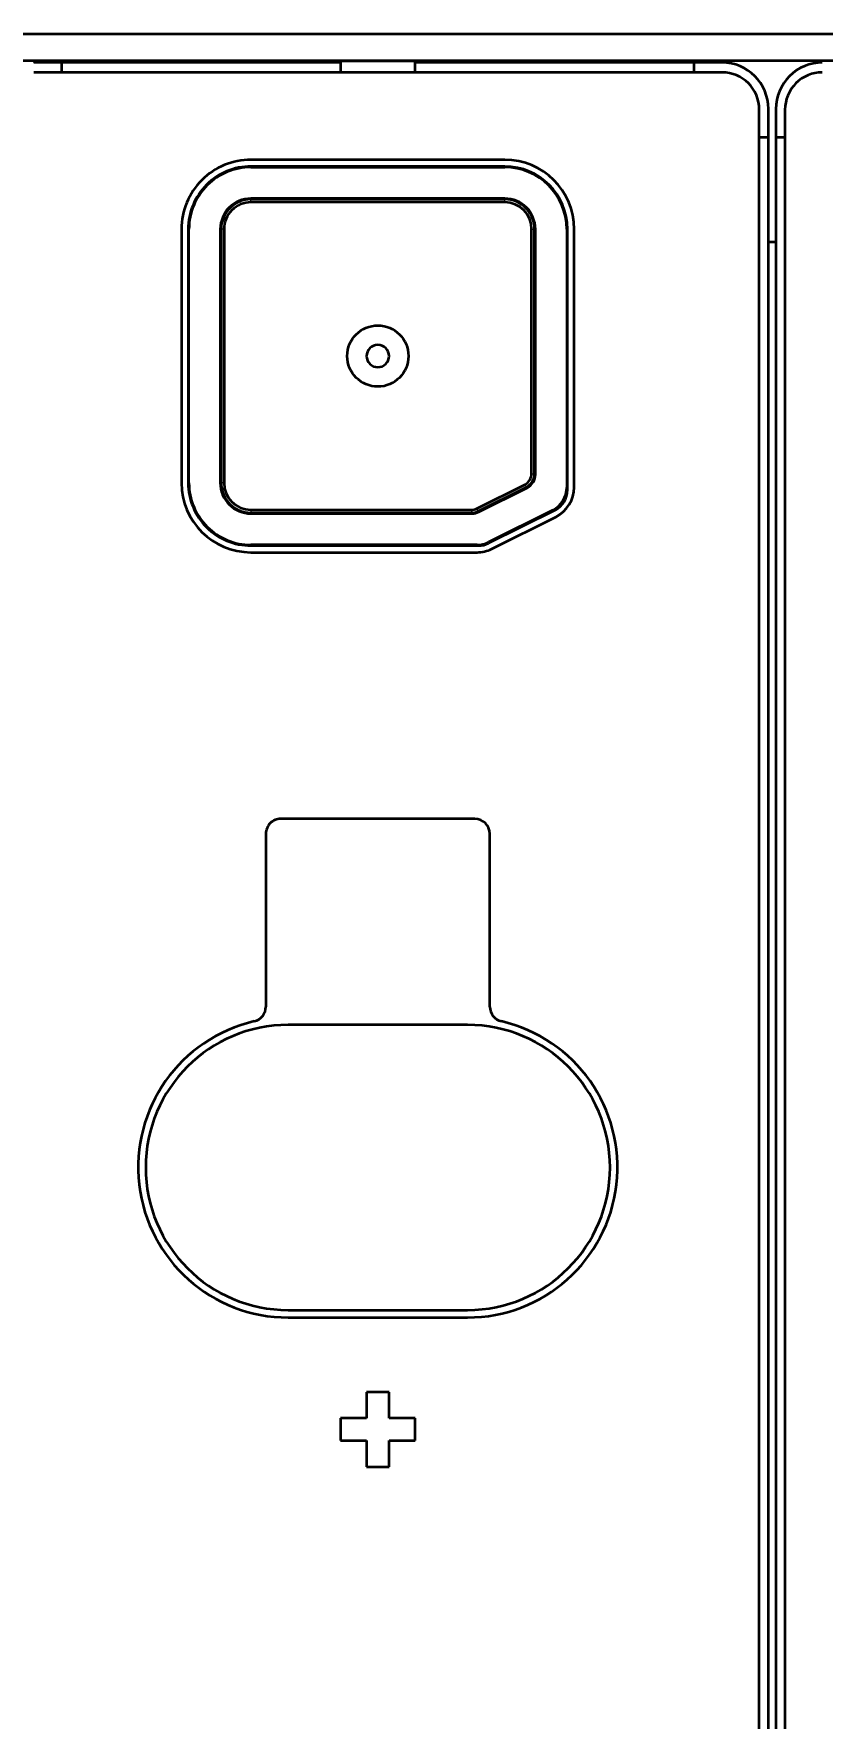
# Model space of a CAD drawing. Extents: x -1334 to -16, y -214 to 699.
# Drawn here: x -1108.5 to -1055.7, y 49.6 to 162.4 of the extents above; entities that cross this region are included whole.
import ezdxf

# ---------------------------------------------------------------- set-up
doc = ezdxf.new("R2010")
doc.units = 0
doc.dimstyles.get("Standard").update_dxf_attribs({"dimtxt": 0.18, "dimasz": 0.18, "dimexe": 0.18, "dimexo": 0.0625, "dimgap": 0.09, "dimtad": 0, "dimtih": 1, "dimtoh": 1, "dimdec": 4, "dimzin": 0, "dimdsep": 46, "dimtxsty": 'Standard', "dimcen": 0.09, "dimadec": 0, "dimazin": 0, "dimtfac": 1, "dimtdec": 4, "dimtofl": 0, "dimtmove": 0, "dimatfit": 3, "dimfxl": 1, "dimtolj": 1, "dimtzin": 0, "dimarcsym": 0})

# ---------------------------------------------------------------- blocks, each defined once
blk = doc.blocks.new('*D2')
at = {"color": 0, "lineweight": -2, "transparency": 16777216}
for p, q in [((-1164.45, 154.84), (-1164.45, -18.92)), ((-795.21, 16.82), (-795.21, -18.92)), ((-1161.95, -17.67), (-797.71, -17.67))]:
    blk.add_line(p, q, dxfattribs=at)
at = {"color": 0, "transparency": 16777216}
for points in [[(-1161.95, -17.25), (-1161.95, -18.09), (-1164.45, -17.67)], [(-797.71, -17.25), (-797.71, -18.09), (-795.21, -17.67)]]:
    blk.add_solid(points, dxfattribs=at)
at = {"layer": 'Defpoints', "color": 0, "transparency": 16777216}
for p in [(-1164.45, 155.47), (-795.21, 17.45), (-795.21, -17.67)]:
    blk.add_point(p, dxfattribs=at)
at = {"color": 0, "transparency": 16777216, "insert": (-982.7, -15.59), "char_height": 2.5, "attachment_point": 5}
blk.add_mtext('369,24', dxfattribs=at)

msp = doc.modelspace()

# ---------------------------------------------------------------- linework, layer by layer
at = {"color": 7, "lineweight": 35}
for p, q in [((-1167.875, 162.395), (-791.875, 162.395)), ((-1164.951, 160.595), (-794.711, 160.595)), ((-1062.421, 159.805), (-1108.521, 159.805)), ((-1059.921, 15.605), (-1059.921, 157.305)), ((-1058.201, 157.305), (-1058.201, 15.605)), ((-1059.311, 17.445), (-1059.311, 155.465)), ((-1058.811, 155.465), (-1058.811, 17.445))]:
    msp.add_line(p, q, dxfattribs=at)
at = {"color": 7, "lineweight": 35, "ltscale": 0.04725}
for p, q in [((-1106.631, 160.465), (-1108.521, 160.465)), ((-1062.421, 160.465), (-1064.311, 160.465)), ((-1059.311, 155.465), (-1059.311, 157.355)), ((-1058.811, 157.355), (-1058.811, 155.465))]:
    msp.add_line(p, q, dxfattribs=at)
at = {"color": 7, "lineweight": 35, "ltscale": 0.003248}
for p, q in [((-1108.471, 160.465), (-1108.471, 160.595)), ((-1062.471, 160.465), (-1062.471, 160.595))]:
    msp.add_line(p, q, dxfattribs=at)
at = {"color": 7, "lineweight": 35, "ltscale": 0.466501}
for p, q in [((-1087.971, 160.465), (-1106.631, 160.465)), ((-1064.311, 160.465), (-1082.971, 160.465))]:
    msp.add_line(p, q, dxfattribs=at)
at = {"color": 7, "lineweight": 35, "ltscale": 0.0165}
for p, q in [((-1106.631, 159.805), (-1106.631, 160.465)), ((-1064.311, 160.465), (-1064.311, 159.805))]:
    msp.add_line(p, q, dxfattribs=at)
at = {"color": 7, "lineweight": 35, "ltscale": 0.000997925}
for p, q in [((-1103.381, 160.555), (-1103.381, 160.595)), ((-1087.971, 160.555), (-1087.971, 160.595)), ((-1082.971, 160.555), (-1082.971, 160.595)), ((-1067.561, 160.555), (-1067.561, 160.595))]:
    msp.add_line(p, q, dxfattribs=at)
at = {"color": 7, "lineweight": 35, "ltscale": 0.385251}
for p, q in [((-1103.381, 160.555), (-1087.971, 160.555)), ((-1082.971, 160.555), (-1067.561, 160.555))]:
    msp.add_line(p, q, dxfattribs=at)
at = {"color": 7, "lineweight": 35, "ltscale": 0.01875}
for p, q in [((-1087.971, 160.555), (-1087.971, 159.805)), ((-1082.971, 159.805), (-1082.971, 160.555))]:
    msp.add_line(p, q, dxfattribs=at)
at = {"color": 7, "lineweight": 35, "ltscale": 0.125}
msp.add_line((-1082.971, 160.555), (-1087.971, 160.555), dxfattribs=at)
at = {"color": 7, "lineweight": 35, "ltscale": 0.01525}
for p, q in [((-1059.921, 155.465), (-1059.311, 155.465)), ((-1058.811, 155.465), (-1058.201, 155.465))]:
    msp.add_line(p, q, dxfattribs=at)
at = {"color": 7, "lineweight": 35, "ltscale": 0.425}
for p, q in [((-1076.971, 153.955), (-1093.971, 153.955)), ((-1076.971, 153.505), (-1093.971, 153.505)), ((-1093.971, 153.455), (-1076.971, 153.455)), ((-1076.971, 151.355), (-1093.971, 151.355)), ((-1076.971, 151.305), (-1093.971, 151.305)), ((-1076.971, 151.105), (-1093.971, 151.105)), ((-1098.621, 149.305), (-1098.621, 132.305)), ((-1098.171, 149.305), (-1098.171, 132.305)), ((-1098.121, 132.305), (-1098.121, 149.305)), ((-1096.021, 149.305), (-1096.021, 132.305)), ((-1095.971, 149.305), (-1095.971, 132.305)), ((-1095.771, 149.305), (-1095.771, 132.305))]:
    msp.add_line(p, q, dxfattribs=at)
at = {"color": 7, "lineweight": 13, "ltscale": 0.005}
for p, q in [((-1093.971, 151.105), (-1093.971, 151.305)), ((-1076.971, 151.105), (-1076.971, 151.305)), ((-1093.971, 130.505), (-1093.971, 130.305)), ((-1079.208, 130.505), (-1079.208, 130.305))]:
    msp.add_line(p, q, dxfattribs=at)
at = {"color": 7, "lineweight": 13, "ltscale": 0.004999}
for p, q in [((-1095.771, 149.305), (-1095.971, 149.305)), ((-1075.171, 149.305), (-1074.971, 149.305)), ((-1095.771, 132.305), (-1095.971, 132.305)), ((-1075.614, 132.208), (-1075.524, 132.029)), ((-1075.171, 132.923), (-1074.971, 132.923))]:
    msp.add_line(p, q, dxfattribs=at)
at = {"color": 7, "lineweight": 35, "ltscale": 0.409549}
for p, q in [((-1075.171, 132.923), (-1075.171, 149.305)), ((-1074.971, 132.923), (-1074.971, 149.305))]:
    msp.add_line(p, q, dxfattribs=at)
at = {"color": 7, "lineweight": 35, "ltscale": 0.410799}
msp.add_line((-1074.921, 132.873), (-1074.921, 149.305), dxfattribs=at)
at = {"color": 7, "lineweight": 35, "ltscale": 0.432431}
for p, q in [((-1072.821, 149.305), (-1072.821, 132.008)), ((-1072.321, 132.008), (-1072.321, 149.305))]:
    msp.add_line(p, q, dxfattribs=at)
at = {"color": 7, "lineweight": 35, "ltscale": 0.436824}
msp.add_line((-1072.771, 131.832), (-1072.771, 149.305), dxfattribs=at)
at = {"color": 7, "lineweight": 35, "ltscale": 0.0125}
msp.add_line((-1059.312, 148.455), (-1058.812, 148.455), dxfattribs=at)
at = {"color": 7, "lineweight": 35, "ltscale": 0.090451}
for p, q in [((-1078.85, 130.59), (-1075.614, 132.208)), ((-1078.71, 130.361), (-1075.474, 131.979))]:
    msp.add_line(p, q, dxfattribs=at)
at = {"color": 7, "lineweight": 35, "ltscale": 0.090449}
msp.add_line((-1078.76, 130.411), (-1075.524, 132.029), dxfattribs=at)
at = {"color": 7, "lineweight": 35, "ltscale": 0.369098}
for p, q in [((-1093.971, 130.505), (-1079.208, 130.505)), ((-1093.971, 130.305), (-1079.208, 130.305))]:
    msp.add_line(p, q, dxfattribs=at)
at = {"color": 7, "lineweight": 35, "ltscale": 0.370349}
msp.add_line((-1093.971, 130.255), (-1079.157, 130.255), dxfattribs=at)
at = {"color": 7, "lineweight": 13, "ltscale": 0.005001}
msp.add_line((-1078.85, 130.59), (-1078.76, 130.411), dxfattribs=at)
at = {"color": 7, "lineweight": 35, "ltscale": 0.120344}
for p, q in [((-1073.761, 130.488), (-1078.067, 128.335)), ((-1077.843, 127.888), (-1073.538, 130.04))]:
    msp.add_line(p, q, dxfattribs=at)
at = {"color": 7, "lineweight": 35, "ltscale": 0.124496}
msp.add_line((-1073.601, 130.491), (-1078.055, 128.264), dxfattribs=at)
at = {"color": 7, "lineweight": 35, "ltscale": 0.37861}
for p, q in [((-1078.827, 128.155), (-1093.971, 128.155)), ((-1093.971, 127.655), (-1078.827, 127.655))]:
    msp.add_line(p, q, dxfattribs=at)
at = {"color": 7, "lineweight": 35, "ltscale": 0.381146}
msp.add_line((-1093.971, 128.105), (-1078.726, 128.105), dxfattribs=at)
at = {"color": 7, "lineweight": 35, "ltscale": 0.325}
msp.add_line((-1078.971, 109.805), (-1091.971, 109.805), dxfattribs=at)
at = {"color": 7, "lineweight": 35, "ltscale": 0.289663}
for p, q in [((-1092.971, 108.805), (-1092.971, 97.219)), ((-1077.971, 97.219), (-1077.971, 108.805))]:
    msp.add_line(p, q, dxfattribs=at)
at = {"color": 7, "lineweight": 35, "ltscale": 0.3}
for p, q in [((-1079.471, 96.005), (-1091.471, 96.005)), ((-1091.471, 76.905), (-1079.471, 76.905)), ((-1091.471, 76.405), (-1079.471, 76.405))]:
    msp.add_line(p, q, dxfattribs=at)
at = {"color": 7, "lineweight": 35, "ltscale": 0.04375}
for p, q in [((-1086.221, 71.405), (-1086.221, 69.655)), ((-1084.721, 69.655), (-1084.721, 71.405)), ((-1086.221, 69.655), (-1087.971, 69.655)), ((-1082.971, 69.655), (-1084.721, 69.655)), ((-1087.971, 68.155), (-1086.221, 68.155)), ((-1086.221, 68.155), (-1086.221, 66.405)), ((-1084.721, 68.155), (-1082.971, 68.155)), ((-1084.721, 66.405), (-1084.721, 68.155))]:
    msp.add_line(p, q, dxfattribs=at)
at = {"color": 7, "lineweight": 35, "ltscale": 0.0375}
for p, q in [((-1084.721, 71.405), (-1086.221, 71.405)), ((-1087.971, 69.655), (-1087.971, 68.155)), ((-1082.971, 68.155), (-1082.971, 69.655)), ((-1086.221, 66.405), (-1084.721, 66.405))]:
    msp.add_line(p, q, dxfattribs=at)
at = {"color": 7, "lineweight": 35}
msp.add_circle((-1085.471, 140.805), 2.05, dxfattribs=at)
for centre, radius, start, end in [((-1062.421, 157.355), 3.11, 0, 90), ((-1055.701, 157.355), 3.11, 90, 180.00001), ((-1062.421, 157.305), 2.5, 0, 90), ((-1055.701, 157.305), 2.5, 90, 180.00001), ((-1093.971, 149.305), 4.65, 90, 180.00001), ((-1093.971, 149.305), 4.2, 90, 180.00001), ((-1076.971, 149.305), 4.65, 0, 90), ((-1076.971, 149.305), 4.2, 360, 90), ((-1093.971, 149.305), 4.15, 90, 180.00001), ((-1076.971, 149.305), 4.15, 0, 90), ((-1093.971, 149.305), 2.05, 90, 179.99999), ((-1093.971, 149.305), 2, 90, 180.00001), ((-1076.971, 149.305), 2.05, 0, 90), ((-1076.971, 149.305), 2, 360, 90), ((-1093.971, 149.305), 1.8, 90, 180.00001), ((-1076.971, 149.305), 1.8, 360, 90), ((-1085.471, 140.805), 0.75, 90.01945, 89.94167), ((-1093.971, 132.305), 4.65, 180.00001, 270), ((-1093.971, 132.305), 4.2, 179.99999, 270), ((-1093.971, 132.305), 4.15, 179.99999, 270), ((-1093.971, 132.305), 2.05, 179.99999, 270), ((-1093.971, 132.305), 2, 180.00001, 270), ((-1093.971, 132.305), 1.8, 180.00001, 270), ((-1075.971, 132.923), 0.8, 296.56505, 360), ((-1075.971, 132.923), 1, 296.56505, 360), ((-1075.921, 132.873), 1, 296.56505, 360), ((-1074.521, 132.008), 1.7, 296.56505, 360), ((-1074.271, 131.832), 1.5, 296.56505, 360), ((-1074.521, 132.008), 2.2, 296.56505, 0), ((-1079.208, 131.305), 0.8, 270, 296.56497), ((-1079.208, 131.305), 1, 270, 296.56505), ((-1079.157, 131.255), 1, 270, 296.56505), ((-1078.827, 129.855), 1.7, 270, 296.56505), ((-1078.827, 129.855), 2.2, 270, 296.56505), ((-1078.726, 129.605), 1.5, 270, 296.56505), ((-1091.971, 108.805), 1, 90, 180.00001), ((-1078.971, 108.805), 1, 360, 90), ((-1093.971, 97.219), 1, 283.07606, 360), ((-1076.971, 97.219), 1, 179.99999, 256.92394), ((-1091.471, 86.455), 10.05, 103.07606, 270), ((-1091.471, 86.455), 9.55, 90, 270), ((-1079.471, 86.455), 10.05, 270, 76.92394), ((-1079.471, 86.455), 9.55, 270, 90)]:
    msp.add_arc(centre, radius, start, end, dxfattribs=at)

# ---------------------------------------------------------------- dimensions: what is measured, and where the dimension line sits
dim = msp.add_linear_dim(base=(-795.211, -17.669), p1=(-1164.451, 155.465), p2=(-795.211, 17.445), dimstyle='Standard', override={"dimtxt": 2.5, "dimasz": 2.5, "dimexe": 1.25, "dimexo": 0.625, "dimgap": 0.625, "dimtad": 1, "dimtih": 0, "dimtoh": 0, "dimdec": 2, "dimzin": 8, "dimdsep": 44, "dimcen": 2.5, "dimtdec": 2, "dimtofl": 1, "dimatfit": 0, "dimtolj": 0, "dimtzin": 8})
dim.commit()
dim.dimension.update_dxf_attribs({"geometry": '*D2', "text_midpoint": (-982.702, -17.669), "dimtype": 160})

doc.saveas('drawing.dxf')
